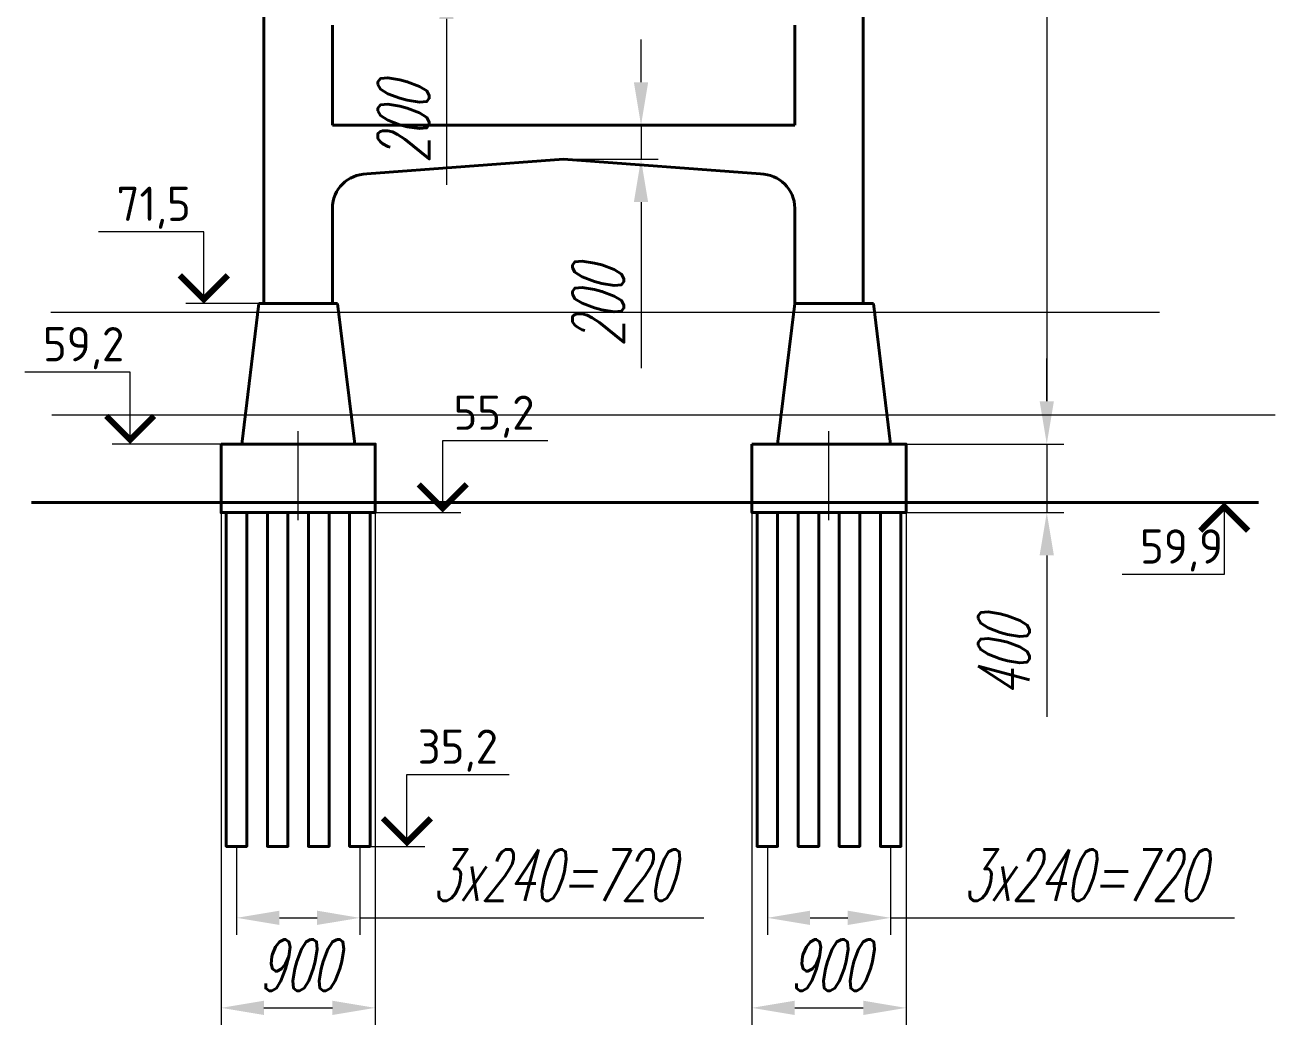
# Model space of a CAD drawing. Header units: millimetres. Extents: x 82 to 1107, y 39 to 638.
# Drawn here: x 1028.7 to 1101.7, y 43.8 to 102.2 of the extents above; entities that cross this region are included whole.
import ezdxf

# ---------------------------------------------------------------- set-up
doc = ezdxf.new("R2010")
doc.units = ezdxf.units.MM
doc.linetypes.add('CENTER2', pattern=[28.575, 19.05, -3.175, 3.175, -3.175])
for name, color, linetype, lineweight in [('2', 7, 'Continuous', 15), ('axis', 40, 'CENTER2', 20), ('dim', 4, 'Continuous', 25), ('elevation', 250, 'Continuous', 40)]:
    doc.layers.add(name, color=color, linetype=linetype, lineweight=lineweight)
doc.layers.add('water level', color=7, linetype='Continuous', lineweight=9, true_color=0x2099df)
doc.styles.add('GOST-2.304_Type-B', font='')
doc.styles.add('text-razm', font='simplex.shx', dxfattribs={"width": 0.6, "oblique": 15})
doc.styles.get('GOST-2.304_Type-B').set_extended_font_data('GOST Common')
doc.dimstyles.new('razm-001', dxfattribs={"dimtxt": 3, "dimasz": 2.5, "dimexe": 1, "dimexo": 0, "dimgap": 1, "dimtad": 1, "dimdec": 0, "dimlfac": 100, "dimzin": 1, "dimtxsty": 'text-razm', "dimcen": 2.5, "dimclrd": 256, "dimclre": 256, "dimclrt": 7, "dimaunit": 1, "dimadec": 0, "dimazin": 2, "dimtfac": 1, "dimtdec": 0, "dimtmove": 0, "dimatfit": 3, "dimfxl": 1, "dimlwd": 20, "dimlwe": 20, "dimarcsym": 0})

# ---------------------------------------------------------------- blocks, each defined once
blk = doc.blocks.new('*D76')
at = {"layer": 'Defpoints', "color": 0, "transparency": 16777216}
for p in [(1077.687, 154.638), (1077.687, 77.683), (1088.409, 77.683)]:
    blk.add_point(p, dxfattribs=at)
at = {"layer": 'dim', "lineweight": 20, "transparency": 16777216}
for p, q in [((1077.687, 154.638), (1089.409, 154.638)), ((1088.409, 152.138), (1088.409, 80.183)), ((1077.687, 77.683), (1089.409, 77.683))]:
    blk.add_line(p, q, dxfattribs=at)
at = {"layer": 'dim', "transparency": 16777216}
for points in [[(1087.992, 152.138), (1088.825, 152.138), (1088.409, 154.638)], [(1087.992, 80.183), (1088.825, 80.183), (1088.409, 77.683)]]:
    blk.add_solid(points, dxfattribs=at)
at = {"layer": 'dim', "color": 7, "transparency": 16777216, "insert": (1085.909, 116.161), "char_height": 3, "attachment_point": 5, "rotation": 90, "style": 'text-razm'}
blk.add_mtext('7695', dxfattribs=at)
blk = doc.blocks.new('*D77')
at = {"layer": 'Defpoints', "color": 0, "transparency": 16777216}
for p in [(1078.187, 77.683), (1078.187, 73.683), (1088.409, 73.683)]:
    blk.add_point(p, dxfattribs=at)
at = {"layer": 'dim', "lineweight": 20, "transparency": 16777216}
for p, q in [((1088.409, 80.183), (1088.409, 82.683)), ((1078.187, 77.683), (1089.409, 77.683)), ((1088.409, 77.683), (1088.409, 73.683)), ((1078.187, 73.683), (1089.409, 73.683)), ((1088.409, 71.183), (1088.409, 61.757))]:
    blk.add_line(p, q, dxfattribs=at)
at = {"layer": 'dim', "transparency": 16777216}
for points in [[(1087.992, 80.183), (1088.825, 80.183), (1088.409, 77.683)], [(1087.992, 71.183), (1088.825, 71.183), (1088.409, 73.683)]]:
    blk.add_solid(points, dxfattribs=at)
at = {"layer": 'dim', "color": 7, "transparency": 16777216, "insert": (1085.909, 65.22), "char_height": 3, "attachment_point": 5, "rotation": 90, "style": 'text-razm'}
blk.add_mtext('400', dxfattribs=at)
blk = doc.blocks.new('*D79')
at = {"layer": 'Defpoints', "color": 0, "transparency": 16777216}
for p in [(1060.187, 107.002), (1053.343, 105.006), (1060.193, 105.006)]:
    blk.add_point(p, dxfattribs=at)
at = {"layer": 'dim', "lineweight": 20, "transparency": 16777216}
for p, q in [((1053.343, 109.502), (1053.343, 112.002)), ((1060.187, 107.002), (1052.343, 107.002)), ((1053.343, 107.002), (1053.343, 105.006)), ((1060.193, 105.006), (1052.343, 105.006)), ((1053.343, 102.506), (1053.343, 92.813))]:
    blk.add_line(p, q, dxfattribs=at)
at = {"layer": 'dim', "transparency": 16777216}
for points in [[(1052.927, 109.502), (1053.76, 109.502), (1053.343, 107.002)], [(1052.927, 102.506), (1053.76, 102.506), (1053.343, 105.006)]]:
    blk.add_solid(points, dxfattribs=at)
at = {"layer": 'dim', "color": 7, "transparency": 16777216, "insert": (1050.843, 96.41), "char_height": 3, "attachment_point": 5, "rotation": 90, "style": 'text-razm'}
blk.add_mtext('200', dxfattribs=at)
blk = doc.blocks.new('*D80')
at = {"layer": 'Defpoints', "color": 0, "transparency": 16777216}
for p in [(1060.187, 96.308), (1060.187, 94.308), (1064.711, 94.308)]:
    blk.add_point(p, dxfattribs=at)
at = {"layer": 'dim', "lineweight": 20, "transparency": 16777216}
for p, q in [((1064.711, 98.808), (1064.711, 101.308)), ((1060.187, 96.308), (1065.711, 96.308)), ((1064.711, 96.308), (1064.711, 94.308)), ((1060.187, 94.308), (1065.711, 94.308)), ((1064.711, 91.808), (1064.711, 82.114))]:
    blk.add_line(p, q, dxfattribs=at)
at = {"layer": 'dim', "transparency": 16777216}
for points in [[(1064.294, 98.808), (1065.127, 98.808), (1064.711, 96.308)], [(1064.294, 91.808), (1065.127, 91.808), (1064.711, 94.308)]]:
    blk.add_solid(points, dxfattribs=at)
at = {"layer": 'dim', "color": 7, "transparency": 16777216, "insert": (1062.211, 85.711), "char_height": 3, "attachment_point": 5, "rotation": 90, "style": 'text-razm'}
blk.add_mtext('200', dxfattribs=at)
blk = doc.blocks.new('*D82')
at = {"layer": 'Defpoints', "color": 0, "transparency": 16777216}
for p in [(1071.187, 74.183), (1080.187, 74.183), (1080.187, 44.759)]:
    blk.add_point(p, dxfattribs=at)
at = {"layer": 'dim', "lineweight": 20, "transparency": 16777216}
for p, q in [((1071.187, 74.183), (1071.187, 43.759)), ((1080.187, 74.183), (1080.187, 43.759)), ((1073.687, 44.759), (1077.687, 44.759))]:
    blk.add_line(p, q, dxfattribs=at)
at = {"layer": 'dim', "transparency": 16777216}
for points in [[(1073.687, 45.176), (1073.687, 44.342), (1071.187, 44.759)], [(1077.687, 45.176), (1077.687, 44.342), (1080.187, 44.759)]]:
    blk.add_solid(points, dxfattribs=at)
at = {"layer": 'dim', "color": 7, "transparency": 16777216, "insert": (1075.687, 47.259), "char_height": 3, "attachment_point": 5, "style": 'text-razm'}
blk.add_mtext('900', dxfattribs=at)
blk = doc.blocks.new('*D1')
at = {"layer": 'Defpoints', "color": 0, "transparency": 16777216}
for p in [(1040.187, 74.183), (1049.187, 74.183), (1049.187, 44.759)]:
    blk.add_point(p, dxfattribs=at)
at = {"layer": 'dim', "lineweight": 20, "transparency": 16777216}
for p, q in [((1040.187, 74.183), (1040.187, 43.759)), ((1049.187, 74.183), (1049.187, 43.759)), ((1042.687, 44.759), (1046.687, 44.759))]:
    blk.add_line(p, q, dxfattribs=at)
at = {"layer": 'dim', "transparency": 16777216}
for points in [[(1042.687, 45.176), (1042.687, 44.342), (1040.187, 44.759)], [(1046.687, 45.176), (1046.687, 44.342), (1049.187, 44.759)]]:
    blk.add_solid(points, dxfattribs=at)
at = {"layer": 'dim', "color": 7, "transparency": 16777216, "insert": (1044.687, 47.259), "char_height": 3, "attachment_point": 5, "style": 'text-razm'}
blk.add_mtext('900', dxfattribs=at)
blk = doc.blocks.new('*D2')
at = {"layer": 'Defpoints', "color": 0, "transparency": 16777216}
for p in [(1041.088, 54.183), (1048.288, 54.183), (1048.288, 50.016)]:
    blk.add_point(p, dxfattribs=at)
at = {"layer": 'dim', "lineweight": 20, "transparency": 16777216}
for p, q in [((1041.088, 54.183), (1041.088, 49.016)), ((1048.288, 54.183), (1048.288, 49.016)), ((1043.588, 50.016), (1045.788, 50.016)), ((1048.288, 50.016), (1068.371, 50.016))]:
    blk.add_line(p, q, dxfattribs=at)
at = {"layer": 'dim', "transparency": 16777216}
for points in [[(1043.588, 50.433), (1043.588, 49.6), (1041.088, 50.016)], [(1045.788, 50.433), (1045.788, 49.6), (1048.288, 50.016)]]:
    blk.add_solid(points, dxfattribs=at)
at = {"layer": 'dim', "color": 7, "transparency": 16777216, "insert": (1059.58, 52.516), "char_height": 3, "attachment_point": 5, "style": 'text-razm'}
blk.add_mtext('3x240=720', dxfattribs=at)
blk = doc.blocks.new('*D3')
at = {"layer": 'Defpoints', "color": 0, "transparency": 16777216}
for p in [(1072.088, 54.183), (1079.288, 54.183), (1079.288, 50.016)]:
    blk.add_point(p, dxfattribs=at)
at = {"layer": 'dim', "lineweight": 20, "transparency": 16777216}
for p, q in [((1072.088, 54.183), (1072.088, 49.016)), ((1079.288, 54.183), (1079.288, 49.016)), ((1074.588, 50.016), (1076.788, 50.016)), ((1079.288, 50.016), (1099.371, 50.016))]:
    blk.add_line(p, q, dxfattribs=at)
at = {"layer": 'dim', "transparency": 16777216}
for points in [[(1074.588, 50.433), (1074.588, 49.6), (1072.088, 50.016)], [(1076.788, 50.433), (1076.788, 49.6), (1079.288, 50.016)]]:
    blk.add_solid(points, dxfattribs=at)
at = {"layer": 'dim', "color": 7, "transparency": 16777216, "insert": (1090.58, 52.516), "char_height": 3, "attachment_point": 5, "style": 'text-razm'}
blk.add_mtext('3x240=720', dxfattribs=at)

msp = doc.modelspace()

# ---------------------------------------------------------------- linework, layer by layer
at = {"layer": '2', "linetype": 'Continuous'}
for p, q in [((1039.175, 90.082), (1033.033, 90.082)), ((1039.175, 85.882), (1039.175, 90.082)), ((1042.387, 85.882), (1038.125, 85.882)), ((1034.874, 81.883), (1028.731, 81.883)), ((1034.874, 77.683), (1034.874, 81.883)), ((1040.187, 77.683), (1033.824, 77.683)), ((1053.128, 73.683), (1053.128, 77.883)), ((1053.128, 77.883), (1059.271, 77.883)), ((1098.508, 74.271), (1091.334, 74.271)), ((1098.772, 74.271), (1098.772, 70.071)), ((1049.187, 73.683), (1054.178, 73.683)), ((1098.772, 70.071), (1092.805, 70.071)), ((1051.039, 54.183), (1051.039, 58.383)), ((1051.039, 58.383), (1057.006, 58.383)), ((1048.887, 54.183), (1052.089, 54.183))]:
    msp.add_line(p, q, dxfattribs=at)
for points in [[(1040.575, 87.53, 0.35, 0.35, 0), (1039.175, 86.13, 0.35, 0.35, 0), (1037.775, 87.53, 0.35, 0.35, 0)], [(1036.274, 79.33, 0.35, 0.35, 0), (1034.874, 77.93, 0.35, 0.35, 0), (1033.474, 79.33, 0.35, 0.35, 0)], [(1051.728, 75.33, 0.35, 0.35, 0), (1053.128, 73.93, 0.35, 0.35, 0), (1054.528, 75.33, 0.35, 0.35, 0)], [(1100.172, 72.624, 0.35, 0.35, 0), (1098.772, 74.024, 0.35, 0.35, 0), (1097.372, 72.624, 0.35, 0.35, 0)], [(1049.639, 55.83, 0.35, 0.35, 0), (1051.039, 54.43, 0.35, 0.35, 0), (1052.439, 55.83, 0.35, 0.35, 0)]]:
    msp.add_lwpolyline(points, format="xyseb", dxfattribs=at)
at = {"layer": 'axis'}
for p, q in [((1044.687, 73.229), (1044.687, 78.438)), ((1075.687, 73.229), (1075.687, 78.438))]:
    msp.add_line(p, q, dxfattribs=at)
at = {"layer": 'elevation'}
for p, q in [((1042.687, 154.638), (1042.687, 85.882)), ((1077.687, 154.638), (1077.687, 85.882)), ((1046.687, 102.151), (1046.687, 96.308)), ((1073.687, 102.151), (1073.687, 96.308)), ((1046.687, 96.308), (1073.687, 96.308)), ((1048.687, 93.452), (1060.187, 94.308)), ((1060.187, 94.308), (1071.687, 93.452)), ((1046.687, 91.452), (1046.687, 85.882)), ((1073.687, 91.452), (1073.687, 85.882)), ((1041.387, 77.683), (1042.387, 85.882)), ((1042.387, 85.882), (1046.987, 85.882)), ((1047.987, 77.683), (1046.987, 85.882)), ((1072.687, 77.683), (1073.687, 85.882)), ((1078.287, 85.882), (1073.687, 85.882)), ((1079.287, 77.683), (1078.287, 85.882))]:
    msp.add_line(p, q, dxfattribs=at)
at = {"layer": 'elevation', "color": 7}
msp.add_line((1029.112, 74.271), (1100.769, 74.271), dxfattribs=at)
at = {"layer": 'elevation'}
for points in [[(1040.187, 77.683), (1049.187, 77.683), (1049.187, 73.683), (1040.187, 73.683)], [(1071.187, 77.683), (1080.187, 77.683), (1080.187, 73.683), (1071.187, 73.683)], [(1040.489, 73.683), (1040.489, 54.183), (1041.687, 54.183), (1041.687, 73.683)], [(1042.889, 73.683), (1042.889, 54.183), (1044.087, 54.183), (1044.087, 73.683)], [(1045.289, 73.683), (1045.289, 54.183), (1046.487, 54.183), (1046.487, 73.683)], [(1047.689, 73.683), (1047.689, 54.183), (1048.887, 54.183), (1048.887, 73.683)], [(1071.489, 73.683), (1071.489, 54.183), (1072.687, 54.183), (1072.687, 73.683)], [(1073.889, 73.683), (1073.889, 54.183), (1075.087, 54.183), (1075.087, 73.683)], [(1076.289, 73.683), (1076.289, 54.183), (1077.487, 54.183), (1077.487, 73.683)], [(1078.689, 73.683), (1078.689, 54.183), (1079.887, 54.183), (1079.887, 73.683)]]:
    msp.add_lwpolyline(points, close=True, dxfattribs=at)
for centre, start, end in [((1048.687, 91.452), 90, 180), ((1071.687, 91.452), 0, 90)]:
    msp.add_arc(centre, 2, start, end, dxfattribs=at)
at = {"layer": 'water level'}
for p, q in [((1030.248, 85.382), (1094.984, 85.382)), ((1030.297, 79.382), (1101.739, 79.382))]:
    msp.add_line(p, q, dxfattribs=at)

# ---------------------------------------------------------------- texts
at = {"layer": '2', "linetype": 'Continuous', "style": 'GOST-2.304_Type-B'}
for s, p in [('71,5', (1034.083, 90.712)), ('59,2', (1029.781, 82.513)), ('55,2', (1053.758, 78.513)), ('59,9', (1093.855, 70.701)), ('35,2', (1051.669, 59.013))]:
    msp.add_text(s, height=2, dxfattribs=at).set_placement(p)

# ---------------------------------------------------------------- dimensions: what is measured, and where the dimension line sits
at = {"layer": 'dim'}
for base, p1, p2, picture, middle in [((1088.4087, 77.6828), (1077.6872, 154.6385), (1077.6872, 77.6828), '*D76', (1085.9087, 116.1607)), ((1064.711, 94.308), (1060.187, 96.308), (1060.187, 94.308), '*D80', (1062.211, 85.711)), ((1088.409, 73.683), (1078.187, 77.683), (1078.187, 73.683), '*D77', (1085.909, 65.22))]:
    dim = msp.add_linear_dim(base=base, p1=p1, p2=p2, angle=90, dimstyle='razm-001', override={"dimrnd": 5}, dxfattribs=at)
    dim.commit()
    dim.dimension.update_dxf_attribs({"geometry": picture, "text_midpoint": middle})
dim = msp.add_linear_dim(base=(1053.343, 105.006), p1=(1060.187, 107.002), p2=(1060.193, 105.006), angle=90, dimstyle='razm-001', override={"dimrnd": 5}, dxfattribs=at)
dim.commit()
dim.dimension.update_dxf_attribs({"geometry": '*D79', "text_midpoint": (1053.343, 96.41), "dimtype": 160})
for base, p1, p2, picture, middle in [((1049.187, 44.759), (1040.187, 74.183), (1049.187, 74.183), '*D1', (1044.687, 47.259)), ((1080.187, 44.759), (1071.187, 74.183), (1080.187, 74.183), '*D82', (1075.687, 47.259))]:
    dim = msp.add_linear_dim(base=base, p1=p1, p2=p2, dimstyle='razm-001', override={"dimrnd": 5}, dxfattribs=at)
    dim.commit()
    dim.dimension.update_dxf_attribs({"geometry": picture, "text_midpoint": middle})
for base, p1, p2, picture, middle in [((1048.288, 50.016), (1041.088, 54.183), (1048.288, 54.183), '*D2', (1059.58, 52.516)), ((1079.288, 50.016), (1072.088, 54.183), (1079.288, 54.183), '*D3', (1090.58, 52.516))]:
    dim = msp.add_linear_dim(base=base, p1=p1, p2=p2, text='3x240=<>', dimstyle='razm-001', override={"dimrnd": 5}, dxfattribs=at)
    dim.commit()
    dim.dimension.update_dxf_attribs({"geometry": picture, "text_midpoint": middle})

doc.saveas('drawing.dxf')
